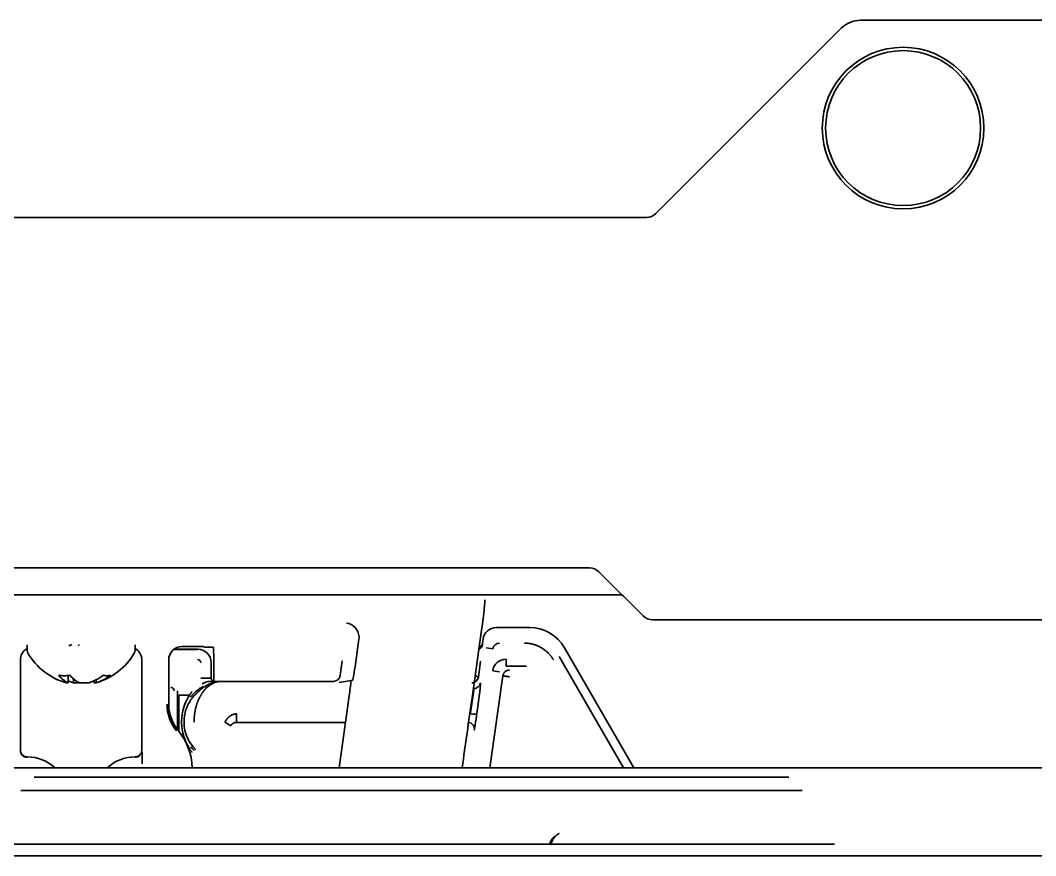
# Model space of a CAD drawing. Extents: x -760 to 4209, y 5795 to 10697.
# Drawn here: x 2465.5 to 2540.9, y 10565.9 to 10627.9 of the extents above; entities that cross this region are included whole.
import ezdxf

# ---------------------------------------------------------------- set-up
doc = ezdxf.new("R2010")
doc.units = 0
doc.header["$LTSCALE"] = 5
doc.layers.add('1', color=7, linetype='CONTINUOUS', true_color=0xffffff)
doc.layers.add('4', color=7, linetype='CONTINUOUS', true_color=0xffffff)

msp = doc.modelspace()

# ---------------------------------------------------------------- linework, layer by layer
at = {"layer": '1', "color": 7, "linetype": 'Continuous', "lineweight": 35}
for p, q in [((2527.883, 10627.922), (2656.554, 10627.922)), ((2512.714, 10613.581), (2526.469, 10627.336)), ((2048.103, 10613.288), (2512.007, 10613.288)), ((2507.775, 10587.288), (2052.335, 10587.288)), ((2508.482, 10586.995), (2511.762, 10583.715)), ((2049.923, 10585.288), (2510.187, 10585.288)), ((2648.348, 10583.422), (2512.469, 10583.422)), ((2499.064, 10577.643), (2499.768, 10582.65)), ((2490.671, 10581.986), (2490.382, 10579.929)), ((2466.055, 10581.578), (2466.055, 10581.155)), ((2474.055, 10581.155), (2474.055, 10581.578)), ((2477.555, 10581.449), (2478.581, 10581.449)), ((2479.08, 10581.441), (2479.214, 10581.396)), ((2479.713, 10581.388), (2479.862, 10581.388)), ((2465.555, 10573.755), (2465.555, 10580.449)), ((2474.555, 10580.449), (2474.555, 10573.755)), ((2476.555, 10580.449), (2476.555, 10577.16)), ((2479.905, 10580.405), (2479.905, 10578.86)), ((2469.089, 10578.759), (2469.089, 10579.299)), ((2469.491, 10578.759), (2469.491, 10579.096)), ((2471.021, 10578.759), (2471.021, 10578.946)), ((2471.166, 10578.759), (2471.166, 10579.014)), ((2489.213, 10578.772), (2490.095, 10578.914)), ((2490.189, 10578.929), (2490.095, 10578.914)), ((2489.948, 10577.781), (2489.196, 10572.432)), ((2499.064, 10577.643), (2499.064, 10577.643)), ((2466.573, 10571.76), (2522.573, 10571.76)), ((2523.573, 10570.76), (2465.573, 10570.76)), ((2463.173, 10566.768), (2525.973, 10566.768))]:
    msp.add_line(p, q, dxfattribs=at)
for radius in [6, 5.75]:
    msp.add_circle((2531.055, 10619.922), radius, dxfattribs=at)
for centre, radius, start, end in [((2527.883, 10625.922), 2, 90, 135), ((2512.007, 10614.288), 1, 270, 315), ((2507.775, 10586.288), 1, 45, 89.99978), ((2509.641, 10584.422), 1, 45, 60.01102), ((2512.469, 10584.422), 1, 225, 270), ((2466.455, 10581.155), 0.4, 180, 210.30118), ((2473.655, 10581.155), 0.4, 329.69882, 0), ((2470.254, 10583.375), 4.8, 210.30118, 254.4868), ((2469.856, 10583.375), 4.8, 286.27621, 329.69882), ((2479.555, 10577.16), 3.127, 180, 219.26803), ((2479.555, 10577.16), 3, 180, 219.26803), ((2473.555, 10572.255), 4.75, 2.14347, 39.26803), ((2466.055, 10570.255), 3, 46.54238, 90.00093), ((2474.055, 10570.255), 3, 89.99906, 133.45762), ((2505.802, 10566.549), 1, 126.02116, 167.34365)]:
    msp.add_arc(centre, radius, start, end, dxfattribs=at)
for centre, major_axis, ratio, start_param, end_param in [((2499.688, 10582.65), (-0.317, -2.25), 0.03458, 1.575662, 3.146458), ((2489.739, 10582.175), (0.353, -0.945), 0.923303, 1.238396, 2.756833), ((2489.679, 10582.122), (0.757, 0.658), 0.996825, 5.429549, 5.618385), ((2466.555, 10580.449), (0.447, -0.895), 0.99981, 3.312346, 4.248696), ((2471.452, 10553.702), (0.829, -28.207), 0.173093, 3.285006, 3.306116), ((2473.555, 10580.449), (-0.447, -0.895), 0.99981, 2.03449, 2.970839), ((2477.555, 10580.449), (0.447, -0.895), 0.99981, 2.678052, 4.248696), ((2478.581, 10581.44), (0.5, 0), 0.017455, 0.05236, 1.570796), ((2479.713, 10581.397), (0.5, 0), 0.017455, 3.193953, 4.712389), ((2479.853, 10580.405), (0, -1), 0.052408, 1.570796, 3.124139), ((2490.329, 10579.929), (-0.141, -1), 0.051895, 0.01604, 1.57811), ((2471.981, 10583.057), (0, 3.78), 0.546944, 3.008877, 3.141532), ((2471.98, 10583.057), (0, 3.78), 0.546944, 3.141653, 3.274309), ((2489.789, 10577.781), (-0.423, -3), 0.051895, 1.57811, 1.965445), ((2495.564, 10577.643), (-13.966, -99.249), 0.03458, 1.523136, 1.575662), ((2466.042, 10573.728), (0.447, -0.223), 0.999809, 3.604523, 5.178973), ((2474.068, 10573.728), (0.447, 0.223), 0.999809, 4.245805, 5.072268)]:
    msp.add_ellipse(centre, major_axis=major_axis, ratio=ratio, start_param=start_param, end_param=end_param, dxfattribs=at)
for points in [[(2469.372, 10581.584), (2469.296, 10581.558), (2469.22, 10581.531), (2469.145, 10581.504)], [(2468.378, 10579.31), (2468.518, 10579.287), (2468.797, 10579.265), (2469.076, 10579.287), (2469.216, 10579.31)], [(2469.927, 10578.759), (2469.983, 10578.754), (2470.096, 10578.746), (2470.27, 10578.741), (2470.446, 10578.745), (2470.561, 10578.753), (2470.619, 10578.759)], [(2471.166, 10578.759), (2471.154, 10578.753), (2471.129, 10578.745), (2471.092, 10578.741), (2471.056, 10578.746), (2471.032, 10578.754), (2471.021, 10578.759)]]:
    msp.add_open_spline(points, degree=3, dxfattribs=at)
for points, knots in [([(2469.089, 10578.759), (2469.027, 10578.788), (2468.965, 10578.822), (2468.843, 10578.897), (2468.782, 10578.939), (2468.664, 10579.031), (2468.605, 10579.081), (2468.519, 10579.162), (2468.491, 10579.19), (2468.434, 10579.248), (2468.406, 10579.279), (2468.378, 10579.31)], [0, 0, 0, 0, 0.25, 0.25, 0.5, 0.5, 0.75, 0.75, 0.875, 0.875, 1, 1, 1, 1]), ([(2468.971, 10578.749), (2468.974, 10578.748), (2468.99, 10578.744), (2469.018, 10578.741), (2469.054, 10578.746), (2469.078, 10578.754), (2469.089, 10578.759)], [0, 0, 0, 0, 0.080389, 0.386926, 0.693463, 1, 1, 1, 1]), ([(2469.491, 10578.759), (2469.395, 10578.788), (2469.3, 10578.822), (2469.164, 10578.877), (2469.121, 10578.895), (2469.079, 10578.914)], [0, 0, 0, 0, 0.685724, 0.685724, 1, 1, 1, 1]), ([(2469.216, 10579.31), (2469.327, 10579.185), (2469.441, 10579.077), (2469.619, 10578.939), (2469.679, 10578.897), (2469.801, 10578.822), (2469.864, 10578.788), (2469.927, 10578.759)], [0, 0, 0, 0, 0.5, 0.5, 0.75, 0.75, 1, 1, 1, 1]), ([(2469.86, 10578.743), (2469.853, 10578.743), (2469.788, 10578.743), (2469.664, 10578.745), (2469.549, 10578.753), (2469.491, 10578.759)], [0, 0, 0, 0, 0.056131, 0.528065, 1, 1, 1, 1]), ([(2470.619, 10578.759), (2470.715, 10578.788), (2470.81, 10578.822), (2470.997, 10578.897), (2471.089, 10578.939), (2471.27, 10579.031), (2471.36, 10579.081), (2471.492, 10579.162), (2471.535, 10579.19), (2471.622, 10579.248), (2471.665, 10579.279), (2471.707, 10579.31)], [0, 0, 0, 0, 0.25, 0.25, 0.5, 0.5, 0.75, 0.75, 0.875, 0.875, 1, 1, 1, 1]), ([(2472.254, 10579.31), (2472.084, 10579.185), (2471.908, 10579.077), (2471.636, 10578.939), (2471.544, 10578.897), (2471.357, 10578.822), (2471.262, 10578.788), (2471.166, 10578.759)], [0, 0, 0, 0, 0.5, 0.5, 0.75, 0.75, 1, 1, 1, 1]), ([(2465.555, 10573.755), (2465.555, 10573.722), (2465.558, 10573.689), (2465.568, 10573.641), (2465.572, 10573.625), (2465.581, 10573.594), (2465.587, 10573.578), (2465.606, 10573.533), (2465.621, 10573.504), (2465.648, 10573.463), (2465.658, 10573.45), (2465.679, 10573.425), (2465.69, 10573.413), (2465.724, 10573.378), (2465.749, 10573.357), (2465.79, 10573.33), (2465.805, 10573.321), (2465.833, 10573.306), (2465.863, 10573.292), (2465.894, 10573.281), (2465.925, 10573.271), (2465.941, 10573.267), (2465.989, 10573.258), (2466.022, 10573.255), (2466.055, 10573.255)], [0, 0, 0, 0, 0.125, 0.125, 0.1875, 0.1875, 0.25, 0.25, 0.375, 0.375, 0.4375, 0.4375, 0.5, 0.5, 0.625, 0.625, 0.6875, 0.6875, 0.75, 0.8125, 0.8125, 0.875, 0.875, 1, 1, 1, 1]), ([(2474.055, 10573.255), (2474.088, 10573.255), (2474.121, 10573.258), (2474.168, 10573.267), (2474.184, 10573.271), (2474.216, 10573.281), (2474.231, 10573.286), (2474.277, 10573.305), (2474.305, 10573.32), (2474.346, 10573.348), (2474.359, 10573.357), (2474.385, 10573.378), (2474.397, 10573.389), (2474.432, 10573.424), (2474.452, 10573.449), (2474.48, 10573.49), (2474.488, 10573.504), (2474.504, 10573.533), (2474.518, 10573.562), (2474.529, 10573.593), (2474.538, 10573.624), (2474.542, 10573.64), (2474.552, 10573.689), (2474.555, 10573.722), (2474.555, 10573.755)], [0, 0, 0, 0, 0.125, 0.125, 0.1875, 0.1875, 0.25, 0.25, 0.375, 0.375, 0.4375, 0.4375, 0.5, 0.5, 0.625, 0.625, 0.6875, 0.6875, 0.75, 0.8125, 0.8125, 0.875, 0.875, 1, 1, 1, 1]), ([(2474.572, 10573.604), (2474.572, 10573.596), (2474.573, 10573.588), (2474.573, 10573.571), (2474.573, 10573.562), (2474.573, 10573.516), (2474.574, 10573.475), (2474.574, 10573.406), (2474.575, 10573.382), (2474.575, 10573.331), (2474.575, 10573.305), (2474.576, 10573.224), (2474.576, 10573.167), (2474.576, 10573.077), (2474.576, 10573.046), (2474.576, 10572.984), (2474.577, 10572.952), (2474.577, 10572.858), (2474.577, 10572.793), (2474.577, 10572.728)], [0, 0, 0, 0, 0.044521, 0.044521, 0.09002, 0.09002, 0.272016, 0.272016, 0.363014, 0.363014, 0.454012, 0.454012, 0.636008, 0.636008, 0.727006, 0.727006, 0.818004, 0.818004, 1, 1, 1, 1]), ([(2504.919, 10566.725), (2504.921, 10566.73), (2504.923, 10566.742), (2504.927, 10566.759), (2504.932, 10566.775), (2504.936, 10566.792), (2504.941, 10566.808), (2504.946, 10566.824), (2504.95, 10566.84), (2504.955, 10566.856), (2504.961, 10566.871), (2504.966, 10566.886), (2504.971, 10566.901), (2504.977, 10566.916), (2504.982, 10566.931), (2504.988, 10566.946), (2504.994, 10566.96), (2505, 10566.974), (2505.006, 10566.988), (2505.012, 10567.002), (2505.018, 10567.015), (2505.024, 10567.028), (2505.031, 10567.042), (2505.037, 10567.054), (2505.043, 10567.067), (2505.05, 10567.08), (2505.056, 10567.092), (2505.063, 10567.104), (2505.07, 10567.116), (2505.076, 10567.128), (2505.083, 10567.139), (2505.09, 10567.151), (2505.097, 10567.162), (2505.104, 10567.173), (2505.11, 10567.183), (2505.117, 10567.194), (2505.124, 10567.204), (2505.131, 10567.214), (2505.138, 10567.224), (2505.145, 10567.234), (2505.152, 10567.244), (2505.159, 10567.253), (2505.166, 10567.262), (2505.173, 10567.271), (2505.18, 10567.28), (2505.186, 10567.289), (2505.193, 10567.297), (2505.2, 10567.306), (2505.207, 10567.314), (2505.214, 10567.322), (2505.221, 10567.329), (2505.227, 10567.337), (2505.234, 10567.345), (2505.241, 10567.352), (2505.252, 10567.364), (2505.269, 10567.382), (2505.292, 10567.404), (2505.315, 10567.425), (2505.338, 10567.446), (2505.362, 10567.465), (2505.385, 10567.483), (2505.409, 10567.5), (2505.433, 10567.516), (2505.458, 10567.532), (2505.482, 10567.546), (2505.507, 10567.559), (2505.523, 10567.567), (2505.531, 10567.571)], [0, 0, 0, 0, 0.01579, 0.031449, 0.046976, 0.062372, 0.077636, 0.092768, 0.107769, 0.122638, 0.137376, 0.151983, 0.166458, 0.180802, 0.195015, 0.209097, 0.223048, 0.236868, 0.250557, 0.264115, 0.277542, 0.290838, 0.304004, 0.317039, 0.329944, 0.342718, 0.355361, 0.367875, 0.380258, 0.392511, 0.404634, 0.416628, 0.428491, 0.440224, 0.451828, 0.463302, 0.474647, 0.485863, 0.496949, 0.507906, 0.518735, 0.529434, 0.540005, 0.550447, 0.56076, 0.570946, 0.581003, 0.590932, 0.600734, 0.610407, 0.619954, 0.629373, 0.638665, 0.64783, 0.656868, 0.686899, 0.716645, 0.746113, 0.77531, 0.804243, 0.832919, 0.861346, 0.88953, 0.91748, 0.945203, 0.972709, 1, 1, 1, 1])]:
    msp.add_open_spline(points, degree=3, knots=knots, dxfattribs=at)
at = {"layer": '4', "color": 7, "linetype": 'Continuous', "lineweight": 35}
for p, q in [((2500.869, 10582.855), (2503.324, 10582.855)), ((2499.836, 10581.685), (2499.879, 10581.994)), ((2465.938, 10581.236), (2466.055, 10581.236)), ((2466.055, 10581.255), (2465.962, 10581.255)), ((2474.148, 10581.255), (2474.055, 10581.255)), ((2474.055, 10581.236), (2474.172, 10581.236)), ((2476.938, 10581.236), (2478.687, 10581.236)), ((2478.706, 10581.255), (2476.962, 10581.255)), ((2500.118, 10581.339), (2500.613, 10581.269)), ((2505.92, 10581.355), (2511.072, 10572.432)), ((2479.705, 10580.255), (2479.705, 10579.104)), ((2489.434, 10580.394), (2489.278, 10579.285)), ((2499.7, 10580.347), (2499.536, 10579.181)), ((2501.593, 10579.996), (2501.593, 10580.496)), ((2505.542, 10580.7), (2510.315, 10572.432)), ((2501.097, 10579.566), (2500.602, 10579.635)), ((2501.593, 10579.996), (2503.116, 10579.996)), ((2478.937, 10579.086), (2479.687, 10579.086)), ((2479.936, 10578.806), (2479.936, 10578.836)), ((2479.955, 10578.855), (2488.783, 10578.855)), ((2501.356, 10579.268), (2500.395, 10572.432)), ((2477.213, 10578.163), (2477.213, 10575.284)), ((2477.294, 10577.825), (2478.075, 10577.825)), ((2480.724, 10575.82), (2481.157, 10575.57)), ((2481.591, 10576.442), (2481.591, 10575.818)), ((2489.672, 10575.818), (2481.591, 10575.818)), ((2478.078, 10573.884), (2478.017, 10573.884)), ((2637.305, 10572.432), (2314.211, 10572.432)), ((2639.182, 10565.922), (1920.928, 10565.922)), ((2639.182, 10565.922), (1920.928, 10565.922))]:
    msp.add_line(p, q, dxfattribs=at)
for centre, radius, start, end in [((2501.593, 10579.496), 1, 89.99778, 172.00222), ((2480.555, 10575.855), 2.998, 118.47936, 135.01459), ((2480.555, 10575.855), 2.862, 180.92397, 226.25012)]:
    msp.add_arc(centre, radius, start, end, dxfattribs=at)
for centre, major_axis, ratio, start_param, end_param in [((2500.869, 10581.854), (-0.342, 0.94), 0.99931, 5.934122, 7.364783), ((2503.322, 10579.853), (-1.501, -2.6), 0.999188, 2.618346, 3.66484), ((2478.704, 10580.254), (-0.708, -0.708), 0.998783, 2.356803, 3.926382), ((2499.36, 10581.701), (-0.47, -0.171), 0.99931, 1.657302, 2.652394), ((2499.34, 10581.755), (-0.171, 0.47), 0.99931, 3.29297, 4.223191), ((2501.108, 10581.199), (0.171, -0.47), 0.99931, 2.792529, 4.223191), ((2478.687, 10580.236), (0.177, 0.177), 0.998783, 5.498396, 7.067974), ((2480.555, 10577.057), (0, -1.812), 0.96827, 3.331509, 3.941795), ((2479.955, 10579.105), (0.177, 0.177), 0.998783, 2.356803, 3.926382), ((2479.936, 10578.998), (-0.04, 0.196), 0.561653, 2.795709, 3.131045), ((2488.783, 10579.355), (-0.328, 0.378), 0.998931, 2.426537, 3.856648), ((2499.198, 10578.819), (0.47, 0.171), 0.99931, 4.363325, 5.793987), ((2499.27, 10575.751), (-0.422, -3), 0.017285, 1.824668, 3.109116), ((2476.713, 10578.162), (-0.177, -0.177), 0.998783, 2.356803, 3.926382), ((2498.931, 10576.567), (0.495, -0.067), 0.246669, 4.745927, 6.265175), ((2499.374, 10576.248), (-0.141, -1), 0.017285, 0.019883, 1.824668), ((2498.739, 10575.318), (0.328, -0.377), 0.999646, 0.71576, 2.291164)]:
    msp.add_ellipse(centre, major_axis=major_axis, ratio=ratio, start_param=start_param, end_param=end_param, dxfattribs=at)
msp.add_open_spline([(2505.109, 10580.45), (2504.945, 10580.735), (2504.48, 10581.2), (2503.911, 10581.529), (2503.275, 10581.699), (2502.946, 10581.699)], degree=2, dxfattribs=at)
for points, degree, knots in [([(2501.851, 10579.7), (2501.847, 10579.7), (2501.84, 10579.7), (2501.83, 10579.7), (2501.82, 10579.7), (2501.81, 10579.699), (2501.8, 10579.698), (2501.79, 10579.697), (2501.78, 10579.696), (2501.771, 10579.694), (2501.761, 10579.692), (2501.752, 10579.691), (2501.743, 10579.689), (2501.734, 10579.687), (2501.725, 10579.685), (2501.716, 10579.682), (2501.708, 10579.68), (2501.7, 10579.677), (2501.691, 10579.675), (2501.683, 10579.672), (2501.676, 10579.669), (2501.668, 10579.666), (2501.66, 10579.663), (2501.653, 10579.66), (2501.646, 10579.657), (2501.639, 10579.653), (2501.632, 10579.65), (2501.625, 10579.647), (2501.618, 10579.643), (2501.612, 10579.64), (2501.606, 10579.636), (2501.599, 10579.633), (2501.593, 10579.629), (2501.588, 10579.626), (2501.582, 10579.622), (2501.576, 10579.619), (2501.571, 10579.615), (2501.566, 10579.611), (2501.561, 10579.608), (2501.556, 10579.604), (2501.551, 10579.6), (2501.546, 10579.597), (2501.541, 10579.593), (2501.537, 10579.59), (2501.533, 10579.586), (2501.529, 10579.583), (2501.524, 10579.579), (2501.521, 10579.576), (2501.517, 10579.573), (2501.513, 10579.569), (2501.509, 10579.566), (2501.506, 10579.563), (2501.503, 10579.559), (2501.5, 10579.556), (2501.483, 10579.54), (2501.457, 10579.51), (2501.426, 10579.466), (2501.404, 10579.426), (2501.385, 10579.384), (2501.371, 10579.342), (2501.362, 10579.305), (2501.358, 10579.282), (2501.357, 10579.273), (2501.356, 10579.268)], 3, [0, 0, 0, 0, 0.014618, 0.029072, 0.043363, 0.05749, 0.071454, 0.085255, 0.098892, 0.112366, 0.125676, 0.138823, 0.151806, 0.164626, 0.177283, 0.189776, 0.202105, 0.214271, 0.226274, 0.238113, 0.249789, 0.261302, 0.272651, 0.283836, 0.294858, 0.305717, 0.316412, 0.326944, 0.337312, 0.347517, 0.357558, 0.367436, 0.37715, 0.386701, 0.396089, 0.405313, 0.414373, 0.42327, 0.432004, 0.440574, 0.448981, 0.457225, 0.465305, 0.473221, 0.480974, 0.488564, 0.49599, 0.503252, 0.510352, 0.517287, 0.52406, 0.530669, 0.537114, 0.543396, 0.549515, 0.635298, 0.709598, 0.772409, 0.823728, 0.903509, 0.960638, 0.981673, 1, 1, 1, 1]), ([(2478.852, 10578.174), (2478.857, 10578.179), (2478.867, 10578.188), (2478.881, 10578.202), (2478.896, 10578.215), (2478.911, 10578.229), (2478.926, 10578.242), (2478.941, 10578.255), (2478.956, 10578.269), (2478.971, 10578.281), (2478.986, 10578.294), (2479.001, 10578.307), (2479.016, 10578.319), (2479.032, 10578.332), (2479.047, 10578.344), (2479.063, 10578.356), (2479.078, 10578.368), (2479.094, 10578.38), (2479.11, 10578.391), (2479.126, 10578.403), (2479.141, 10578.414), (2479.157, 10578.425), (2479.173, 10578.437), (2479.189, 10578.447), (2479.205, 10578.458), (2479.221, 10578.469), (2479.237, 10578.479), (2479.254, 10578.49), (2479.27, 10578.5), (2479.286, 10578.51), (2479.302, 10578.52), (2479.319, 10578.53), (2479.335, 10578.539), (2479.352, 10578.549), (2479.368, 10578.558), (2479.385, 10578.567), (2479.401, 10578.576), (2479.418, 10578.585), (2479.434, 10578.594), (2479.451, 10578.602), (2479.468, 10578.611), (2479.484, 10578.619), (2479.501, 10578.627), (2479.518, 10578.635), (2479.535, 10578.643), (2479.551, 10578.651), (2479.568, 10578.658), (2479.585, 10578.666), (2479.602, 10578.673), (2479.619, 10578.68), (2479.635, 10578.687), (2479.652, 10578.694), (2479.669, 10578.701), (2479.686, 10578.707), (2479.703, 10578.714), (2479.72, 10578.72), (2479.737, 10578.726), (2479.754, 10578.732), (2479.771, 10578.738), (2479.787, 10578.744), (2479.804, 10578.749), (2479.821, 10578.755), (2479.838, 10578.76), (2479.855, 10578.765), (2479.872, 10578.77), (2479.889, 10578.775), (2479.906, 10578.78), (2479.922, 10578.785), (2479.939, 10578.789), (2479.956, 10578.794), (2479.973, 10578.798), (2479.99, 10578.802), (2480.006, 10578.806), (2480.023, 10578.81), (2480.04, 10578.814), (2480.057, 10578.817), (2480.068, 10578.82), (2480.074, 10578.821)], 3, [0, 0, 0, 0, 0.021215, 0.042216, 0.063004, 0.083578, 0.103939, 0.124087, 0.144022, 0.163743, 0.183251, 0.202546, 0.221627, 0.240495, 0.25915, 0.277592, 0.29582, 0.313835, 0.331637, 0.349226, 0.366601, 0.383763, 0.400712, 0.417448, 0.433971, 0.45028, 0.466377, 0.48226, 0.49793, 0.513387, 0.528631, 0.543661, 0.558479, 0.573084, 0.587475, 0.601654, 0.615619, 0.629372, 0.642912, 0.656238, 0.669352, 0.682253, 0.694941, 0.707416, 0.719678, 0.731728, 0.743565, 0.755189, 0.7666, 0.777799, 0.788785, 0.799558, 0.810119, 0.820467, 0.830603, 0.840527, 0.850238, 0.859737, 0.869024, 0.878098, 0.886961, 0.895611, 0.904049, 0.912276, 0.920291, 0.928094, 0.935686, 0.943066, 0.950235, 0.957193, 0.963939, 0.970475, 0.976801, 0.982915, 0.98882, 0.994515, 1, 1, 1, 1]), ([(2479.936, 10578.806), (2479.84, 10578.802), (2479.813, 10578.819), (2479.749, 10578.835), (2479.725, 10578.842), (2479.657, 10578.856), (2479.618, 10578.86), (2479.498, 10578.855), (2479.413, 10578.833), (2479.263, 10578.78), (2479.204, 10578.754), (2479.106, 10578.707), (2479.068, 10578.687), (2479.031, 10578.666), (2479.03, 10578.666), (2479.03, 10578.666)], 3, [0, 0, 0, 0, 0.084434, 0.084434, 0.168867, 0.168867, 0.337734, 0.337734, 0.665234, 0.665234, 0.869922, 0.869922, 0.997851, 0.997851, 1, 1, 1, 1]), ([(2480.042, 10578.822), (2480.03, 10578.82), (2480.019, 10578.819), (2479.995, 10578.816), (2479.984, 10578.814), (2479.965, 10578.811), (2479.958, 10578.81), (2479.946, 10578.808), (2479.941, 10578.807), (2479.936, 10578.807)], 3, [0, 0, 0, 0, 0.338462, 0.338462, 0.666667, 0.666667, 0.871795, 0.871795, 1, 1, 1, 1]), ([(2479.975, 10578.802), (2479.979, 10578.803), (2479.984, 10578.804), (2479.995, 10578.806), (2480.002, 10578.808), (2480.02, 10578.811), (2480.03, 10578.813), (2480.052, 10578.817), (2480.063, 10578.819), (2480.074, 10578.821)], 3, [0, 0, 0, 0, 0.128205, 0.128205, 0.333333, 0.333333, 0.661538, 0.661538, 1, 1, 1, 1]), ([(2499.536, 10579.181), (2499.528, 10579.122), (2499.509, 10579.064), (2499.452, 10578.959), (2499.414, 10578.912), (2499.324, 10578.834), (2499.272, 10578.803), (2499.16, 10578.761), (2499.101, 10578.751), (2499.041, 10578.751)], 3, [0, 0, 0, 0, 0.25, 0.25, 0.5, 0.5, 0.75, 0.75, 1, 1, 1, 1]), ([(2499.536, 10579.181), (2499.536, 10579.177), (2499.534, 10579.169), (2499.532, 10579.158), (2499.53, 10579.146), (2499.527, 10579.134), (2499.524, 10579.122), (2499.521, 10579.11), (2499.517, 10579.098), (2499.513, 10579.086), (2499.509, 10579.073), (2499.504, 10579.061), (2499.498, 10579.049), (2499.493, 10579.037), (2499.487, 10579.024), (2499.48, 10579.012), (2499.473, 10579), (2499.466, 10578.988), (2499.458, 10578.976), (2499.45, 10578.964), (2499.442, 10578.952), (2499.433, 10578.94), (2499.423, 10578.928), (2499.413, 10578.917), (2499.403, 10578.906), (2499.392, 10578.895), (2499.381, 10578.884), (2499.367, 10578.872), (2499.352, 10578.859), (2499.334, 10578.846), (2499.316, 10578.833), (2499.297, 10578.821), (2499.277, 10578.81), (2499.257, 10578.8), (2499.237, 10578.791), (2499.216, 10578.782), (2499.195, 10578.775), (2499.174, 10578.769), (2499.152, 10578.763), (2499.13, 10578.759), (2499.108, 10578.755), (2499.086, 10578.753), (2499.064, 10578.751), (2499.049, 10578.751), (2499.041, 10578.751)], 3, [0, 0, 0, 0, 0.016335, 0.032901, 0.049699, 0.066729, 0.083991, 0.101485, 0.11921, 0.137167, 0.155356, 0.173776, 0.192428, 0.211313, 0.230428, 0.249776, 0.269355, 0.289167, 0.30921, 0.329484, 0.349991, 0.370729, 0.391699, 0.412901, 0.434335, 0.456, 0.477897, 0.500026, 0.531274, 0.562523, 0.593771, 0.625019, 0.656267, 0.687516, 0.718764, 0.750012, 0.781261, 0.812509, 0.843757, 0.875006, 0.906254, 0.937503, 0.968751, 1, 1, 1, 1]), ([(2499.298, 10579.288), (2499.299, 10579.287), (2499.301, 10579.286), (2499.304, 10579.285), (2499.309, 10579.283), (2499.314, 10579.28), (2499.324, 10579.276), (2499.338, 10579.27), (2499.357, 10579.261), (2499.374, 10579.253), (2499.391, 10579.246), (2499.407, 10579.239), (2499.422, 10579.232), (2499.436, 10579.226), (2499.449, 10579.22), (2499.461, 10579.215), (2499.473, 10579.21), (2499.483, 10579.205), (2499.492, 10579.201), (2499.501, 10579.197), (2499.508, 10579.193), (2499.515, 10579.19), (2499.521, 10579.188), (2499.526, 10579.186), (2499.53, 10579.184), (2499.533, 10579.182), (2499.535, 10579.181), (2499.536, 10579.181), (2499.536, 10579.181)], 3, [0, 0, 0, 0, 0.002374, 0.014337, 0.026111, 0.037695, 0.04909, 0.097439, 0.14546, 0.193154, 0.240525, 0.287577, 0.334313, 0.380736, 0.426851, 0.47266, 0.518168, 0.563378, 0.608294, 0.65292, 0.697261, 0.74132, 0.785101, 0.82861, 0.871849, 0.914824, 0.95754, 1, 1, 1, 1]), ([(2501.851, 10579.199), (2501.819, 10579.203), (2501.787, 10579.208), (2501.724, 10579.217), (2501.693, 10579.221), (2501.634, 10579.229), (2501.605, 10579.233), (2501.552, 10579.241), (2501.527, 10579.244), (2501.481, 10579.251), (2501.46, 10579.254), (2501.424, 10579.259), (2501.408, 10579.261), (2501.383, 10579.265), (2501.373, 10579.266), (2501.36, 10579.268), (2501.356, 10579.268), (2501.356, 10579.268)], 3, [0, 0, 0, 0, 0.125, 0.125, 0.25, 0.25, 0.375, 0.375, 0.5, 0.5, 0.625, 0.625, 0.75, 0.75, 0.875, 0.875, 1, 1, 1, 1]), ([(2477.693, 10575.808), (2477.693, 10575.816), (2477.693, 10575.832), (2477.692, 10575.909), (2477.697, 10576.041), (2477.715, 10576.226), (2477.744, 10576.408), (2477.785, 10576.585), (2477.836, 10576.758), (2477.897, 10576.926), (2477.967, 10577.088), (2478.047, 10577.244), (2478.112, 10577.356), (2478.159, 10577.428), (2478.182, 10577.464), (2478.206, 10577.499), (2478.23, 10577.533), (2478.254, 10577.565), (2478.277, 10577.597), (2478.301, 10577.627), (2478.324, 10577.657), (2478.347, 10577.685), (2478.37, 10577.713), (2478.392, 10577.739), (2478.414, 10577.765), (2478.436, 10577.79), (2478.458, 10577.813), (2478.479, 10577.836), (2478.5, 10577.858), (2478.52, 10577.879), (2478.54, 10577.899), (2478.56, 10577.918), (2478.579, 10577.937), (2478.597, 10577.955), (2478.615, 10577.971), (2478.632, 10577.988), (2478.649, 10578.003), (2478.665, 10578.017), (2478.681, 10578.031), (2478.696, 10578.045), (2478.71, 10578.057), (2478.724, 10578.069), (2478.737, 10578.08), (2478.75, 10578.09), (2478.762, 10578.1), (2478.773, 10578.109), (2478.783, 10578.118), (2478.793, 10578.126), (2478.802, 10578.133), (2478.81, 10578.14), (2478.818, 10578.146), (2478.825, 10578.151), (2478.831, 10578.156), (2478.837, 10578.161), (2478.841, 10578.164), (2478.845, 10578.168), (2478.848, 10578.17), (2478.851, 10578.173), (2478.852, 10578.173), (2478.852, 10578.174)], 3, [0, 0, 0, 0, 0.006757, 0.013384, 0.067655, 0.121626, 0.175472, 0.229368, 0.28349, 0.338011, 0.3931, 0.44892, 0.505628, 0.520313, 0.534777, 0.549024, 0.563055, 0.576871, 0.590476, 0.603869, 0.617055, 0.630034, 0.64281, 0.655385, 0.66776, 0.67994, 0.691927, 0.703724, 0.715333, 0.726759, 0.738004, 0.749073, 0.759968, 0.770695, 0.781256, 0.791658, 0.801903, 0.811998, 0.821946, 0.831753, 0.841425, 0.850968, 0.860386, 0.869688, 0.878878, 0.887963, 0.896952, 0.905849, 0.914664, 0.923404, 0.932075, 0.940687, 0.949248, 0.957765, 0.966247, 0.974703, 0.983142, 0.991571, 1, 1, 1, 1]), ([(2478.293, 10578.115), (2478.267, 10578.084), (2478.241, 10578.052), (2478.191, 10577.987), (2478.168, 10577.955), (2478.13, 10577.901), (2478.116, 10577.881), (2478.093, 10577.847), (2478.084, 10577.838), (2478.075, 10577.825)], 3, [0, 0, 0, 0, 0.338462, 0.338462, 0.666667, 0.666667, 0.871795, 0.871795, 1, 1, 1, 1]), ([(2479.296, 10578.319), (2479.296, 10578.319), (2479.296, 10578.318), (2479.295, 10578.317), (2479.294, 10578.316), (2479.293, 10578.315), (2479.291, 10578.313), (2479.29, 10578.311), (2479.288, 10578.309), (2479.286, 10578.307), (2479.284, 10578.305), (2479.282, 10578.302), (2479.279, 10578.299), (2479.276, 10578.296), (2479.273, 10578.293), (2479.27, 10578.289), (2479.267, 10578.285), (2479.263, 10578.281), (2479.26, 10578.277), (2479.256, 10578.272), (2479.252, 10578.268), (2479.247, 10578.263), (2479.243, 10578.257), (2479.238, 10578.252), (2479.233, 10578.246), (2479.228, 10578.24), (2479.223, 10578.233), (2479.217, 10578.226), (2479.211, 10578.219), (2479.205, 10578.212), (2479.199, 10578.205), (2479.193, 10578.197), (2479.187, 10578.188), (2479.18, 10578.18), (2479.173, 10578.171), (2479.166, 10578.162), (2479.159, 10578.153), (2479.151, 10578.143), (2479.143, 10578.133), (2479.136, 10578.122), (2479.128, 10578.111), (2479.115, 10578.095), (2479.099, 10578.072), (2479.078, 10578.042), (2479.057, 10578.011), (2479.035, 10577.978), (2479.014, 10577.943), (2478.992, 10577.907), (2478.969, 10577.87), (2478.946, 10577.831), (2478.923, 10577.79), (2478.9, 10577.748), (2478.876, 10577.705), (2478.852, 10577.661), (2478.828, 10577.615), (2478.806, 10577.573), (2478.787, 10577.536), (2478.772, 10577.504), (2478.757, 10577.472), (2478.742, 10577.439), (2478.727, 10577.406), (2478.713, 10577.372), (2478.699, 10577.338), (2478.686, 10577.304), (2478.673, 10577.269), (2478.66, 10577.234), (2478.648, 10577.198), (2478.636, 10577.162), (2478.624, 10577.126), (2478.613, 10577.089), (2478.602, 10577.053), (2478.591, 10577.015), (2478.581, 10576.978), (2478.571, 10576.94), (2478.562, 10576.902), (2478.553, 10576.864), (2478.544, 10576.825), (2478.536, 10576.787), (2478.528, 10576.748), (2478.52, 10576.708), (2478.513, 10576.669), (2478.506, 10576.63), (2478.499, 10576.59), (2478.493, 10576.55), (2478.487, 10576.51), (2478.482, 10576.47), (2478.476, 10576.43), (2478.472, 10576.39), (2478.467, 10576.349), (2478.463, 10576.309), (2478.459, 10576.268), (2478.456, 10576.227), (2478.453, 10576.187), (2478.451, 10576.146), (2478.448, 10576.105), (2478.446, 10576.065), (2478.445, 10576.024), (2478.444, 10575.983), (2478.443, 10575.942), (2478.442, 10575.902), (2478.442, 10575.861), (2478.443, 10575.834), (2478.443, 10575.82)], 3, [0, 0, 0, 0, 0.005326, 0.010694, 0.016106, 0.021562, 0.027062, 0.032607, 0.038196, 0.043831, 0.049511, 0.055238, 0.061011, 0.066831, 0.072698, 0.078612, 0.084574, 0.090585, 0.096644, 0.102751, 0.108908, 0.115114, 0.121369, 0.127674, 0.13403, 0.140436, 0.146892, 0.1534, 0.159958, 0.166568, 0.17323, 0.179943, 0.186708, 0.193526, 0.200396, 0.207319, 0.214295, 0.221324, 0.228406, 0.235542, 0.242731, 0.249975, 0.267656, 0.28536, 0.303089, 0.320842, 0.338619, 0.356422, 0.37425, 0.392104, 0.409984, 0.42789, 0.445822, 0.463782, 0.481769, 0.499784, 0.511501, 0.523171, 0.534795, 0.546374, 0.557908, 0.569397, 0.580843, 0.592246, 0.603606, 0.614924, 0.6262, 0.637436, 0.648632, 0.659788, 0.670905, 0.681984, 0.693026, 0.70403, 0.714998, 0.725931, 0.736829, 0.747692, 0.758522, 0.769318, 0.780083, 0.790816, 0.801519, 0.812191, 0.822834, 0.833448, 0.844034, 0.854594, 0.865126, 0.875634, 0.886116, 0.896574, 0.907009, 0.917421, 0.927812, 0.938181, 0.94853, 0.95886, 0.969171, 0.979464, 0.98974, 1, 1, 1, 1]), ([(2498.931, 10576.442), (2498.933, 10576.451), (2498.935, 10576.467), (2498.939, 10576.491), (2498.943, 10576.515), (2498.947, 10576.538), (2498.951, 10576.562), (2498.955, 10576.586), (2498.958, 10576.609), (2498.962, 10576.633), (2498.966, 10576.656), (2498.969, 10576.679), (2498.973, 10576.702), (2498.977, 10576.725), (2498.98, 10576.748), (2498.984, 10576.77), (2498.987, 10576.793), (2498.991, 10576.815), (2498.994, 10576.837), (2498.998, 10576.86), (2499.001, 10576.882), (2499.005, 10576.903), (2499.008, 10576.925), (2499.011, 10576.947), (2499.015, 10576.968), (2499.018, 10576.989), (2499.021, 10577.011), (2499.024, 10577.032), (2499.027, 10577.052), (2499.031, 10577.073), (2499.034, 10577.094), (2499.037, 10577.114), (2499.04, 10577.134), (2499.043, 10577.154), (2499.046, 10577.174), (2499.049, 10577.194), (2499.052, 10577.214), (2499.055, 10577.233), (2499.058, 10577.253), (2499.06, 10577.272), (2499.063, 10577.291), (2499.066, 10577.309), (2499.069, 10577.328), (2499.072, 10577.347), (2499.074, 10577.365), (2499.077, 10577.383), (2499.08, 10577.401), (2499.082, 10577.419), (2499.085, 10577.437), (2499.087, 10577.454), (2499.09, 10577.472), (2499.093, 10577.489), (2499.095, 10577.506), (2499.097, 10577.523), (2499.1, 10577.539), (2499.102, 10577.556), (2499.105, 10577.572), (2499.107, 10577.588), (2499.109, 10577.604), (2499.112, 10577.62), (2499.114, 10577.635), (2499.116, 10577.651), (2499.118, 10577.666), (2499.12, 10577.681), (2499.123, 10577.696), (2499.125, 10577.711), (2499.127, 10577.725), (2499.129, 10577.74), (2499.131, 10577.754), (2499.133, 10577.768), (2499.135, 10577.782), (2499.137, 10577.795), (2499.139, 10577.809), (2499.14, 10577.822), (2499.142, 10577.835), (2499.144, 10577.848), (2499.146, 10577.861), (2499.148, 10577.874), (2499.149, 10577.886), (2499.151, 10577.898), (2499.153, 10577.91), (2499.154, 10577.922), (2499.156, 10577.934), (2499.158, 10577.945), (2499.159, 10577.956), (2499.161, 10577.968), (2499.162, 10577.979), (2499.164, 10577.989), (2499.165, 10578), (2499.166, 10578.01), (2499.168, 10578.021), (2499.169, 10578.031), (2499.171, 10578.04), (2499.172, 10578.05), (2499.173, 10578.06), (2499.174, 10578.069), (2499.176, 10578.078), (2499.177, 10578.087), (2499.178, 10578.096), (2499.179, 10578.105), (2499.18, 10578.113), (2499.181, 10578.121), (2499.182, 10578.129), (2499.183, 10578.137), (2499.184, 10578.145), (2499.185, 10578.152), (2499.186, 10578.16), (2499.187, 10578.167), (2499.188, 10578.174), (2499.189, 10578.181), (2499.189, 10578.188), (2499.19, 10578.194), (2499.191, 10578.201), (2499.192, 10578.207), (2499.192, 10578.213), (2499.193, 10578.219), (2499.194, 10578.224), (2499.194, 10578.23), (2499.195, 10578.235), (2499.195, 10578.24), (2499.196, 10578.245), (2499.196, 10578.25), (2499.197, 10578.255), (2499.197, 10578.259), (2499.197, 10578.263), (2499.198, 10578.268), (2499.198, 10578.272), (2499.198, 10578.275), (2499.199, 10578.279), (2499.199, 10578.283), (2499.199, 10578.286), (2499.199, 10578.289), (2499.2, 10578.292), (2499.2, 10578.295), (2499.2, 10578.298), (2499.2, 10578.3), (2499.2, 10578.303), (2499.2, 10578.305), (2499.2, 10578.307), (2499.2, 10578.309), (2499.2, 10578.311), (2499.2, 10578.312), (2499.2, 10578.314), (2499.199, 10578.315), (2499.199, 10578.316), (2499.199, 10578.317), (2499.199, 10578.318), (2499.199, 10578.319), (2499.198, 10578.319)], 3, [0, 0, 0, 0, 0.007832, 0.01565, 0.023454, 0.031245, 0.039021, 0.046784, 0.054532, 0.062267, 0.069988, 0.077695, 0.085388, 0.093067, 0.100732, 0.108384, 0.116022, 0.123646, 0.131256, 0.138852, 0.146434, 0.154003, 0.161558, 0.169099, 0.176626, 0.18414, 0.19164, 0.199126, 0.206598, 0.214056, 0.221501, 0.228932, 0.236349, 0.243753, 0.251143, 0.258519, 0.265881, 0.27323, 0.280565, 0.287886, 0.295194, 0.302488, 0.309769, 0.317035, 0.324289, 0.331528, 0.338754, 0.345966, 0.353165, 0.36035, 0.367521, 0.374679, 0.381824, 0.388954, 0.396071, 0.403175, 0.410265, 0.417342, 0.424405, 0.431454, 0.43849, 0.445513, 0.452522, 0.459517, 0.466499, 0.473468, 0.480423, 0.487365, 0.494293, 0.501208, 0.508109, 0.514997, 0.521872, 0.528733, 0.535581, 0.542415, 0.549236, 0.556044, 0.562838, 0.569619, 0.576387, 0.583141, 0.589882, 0.59661, 0.603324, 0.610025, 0.616713, 0.623388, 0.630049, 0.636697, 0.643332, 0.649954, 0.656562, 0.663157, 0.669739, 0.676308, 0.682864, 0.689406, 0.695936, 0.702452, 0.708955, 0.715445, 0.721922, 0.728386, 0.734836, 0.741274, 0.747698, 0.75411, 0.760508, 0.766894, 0.773266, 0.779625, 0.785972, 0.792305, 0.798626, 0.804933, 0.811228, 0.817509, 0.823778, 0.830033, 0.836276, 0.842506, 0.848723, 0.854927, 0.861119, 0.867297, 0.873463, 0.879616, 0.885756, 0.891883, 0.897997, 0.904099, 0.910188, 0.916264, 0.922327, 0.928378, 0.934416, 0.940442, 0.946454, 0.952454, 0.958442, 0.964416, 0.970378, 0.976328, 0.982265, 0.988189, 0.994101, 1, 1, 1, 1]), ([(2477.302, 10575.126), (2477.302, 10575.131), (2477.303, 10575.272), (2477.304, 10575.382), (2477.305, 10575.656), (2477.305, 10576.1), (2477.303, 10576.371), (2477.303, 10576.478), (2477.301, 10576.613), (2477.301, 10576.689), (2477.298, 10577.01), (2477.297, 10577.094), (2477.296, 10577.227), (2477.295, 10577.335), (2477.294, 10577.603), (2477.294, 10577.825)], 2, [0, 0, 0, 0.004637, 0.095125, 0.095125, 0.2761, 0.457075, 0.457075, 0.547562, 0.547562, 0.63805, 0.728537, 0.728537, 0.819025, 0.819025, 1, 1, 1]), ([(2478.075, 10577.825), (2477.958, 10577.588), (2477.848, 10577.392), (2477.68, 10576.962), (2477.618, 10576.746), (2477.551, 10576.389), (2477.533, 10576.25), (2477.517, 10576.025), (2477.514, 10575.939), (2477.514, 10575.767), (2477.517, 10575.68), (2477.534, 10575.455), (2477.552, 10575.316), (2477.621, 10574.958), (2477.684, 10574.744), (2477.851, 10574.313), (2477.957, 10574.106), (2478.078, 10573.884)], 3, [0, 0, 0, 0, 0.169231, 0.169231, 0.333333, 0.333333, 0.435897, 0.435897, 0.5, 0.5, 0.564103, 0.564103, 0.666667, 0.666667, 0.830769, 0.830769, 1, 1, 1, 1]), ([(2478.19, 10577.698), (2478.194, 10577.703), (2478.184, 10577.72), (2478.143, 10577.766), (2478.111, 10577.796), (2478.075, 10577.825)], 3, [0, 0, 0, 0, 0.5, 0.5, 1, 1, 1, 1]), ([(2478.19, 10577.698), (2478.199, 10577.71), (2478.209, 10577.722), (2478.235, 10577.754), (2478.251, 10577.773), (2478.293, 10577.823), (2478.32, 10577.854), (2478.376, 10577.914), (2478.405, 10577.945), (2478.434, 10577.974)], 3, [0, 0, 0, 0, 0.128205, 0.128205, 0.333333, 0.333333, 0.661538, 0.661538, 1, 1, 1, 1]), ([(2480.724, 10575.82), (2480.727, 10575.826), (2480.732, 10575.836), (2480.739, 10575.851), (2480.747, 10575.866), (2480.755, 10575.881), (2480.762, 10575.896), (2480.77, 10575.911), (2480.779, 10575.925), (2480.787, 10575.94), (2480.796, 10575.954), (2480.804, 10575.968), (2480.813, 10575.982), (2480.822, 10575.995), (2480.831, 10576.009), (2480.84, 10576.022), (2480.85, 10576.035), (2480.859, 10576.048), (2480.869, 10576.061), (2480.879, 10576.073), (2480.889, 10576.086), (2480.899, 10576.098), (2480.909, 10576.11), (2480.919, 10576.122), (2480.93, 10576.133), (2480.941, 10576.145), (2480.952, 10576.156), (2480.963, 10576.167), (2480.974, 10576.178), (2480.985, 10576.189), (2480.997, 10576.2), (2481.008, 10576.21), (2481.02, 10576.22), (2481.032, 10576.23), (2481.044, 10576.24), (2481.056, 10576.25), (2481.073, 10576.263), (2481.094, 10576.278), (2481.119, 10576.296), (2481.145, 10576.313), (2481.171, 10576.328), (2481.198, 10576.343), (2481.224, 10576.357), (2481.251, 10576.369), (2481.278, 10576.381), (2481.306, 10576.392), (2481.333, 10576.401), (2481.361, 10576.41), (2481.389, 10576.417), (2481.417, 10576.424), (2481.445, 10576.43), (2481.474, 10576.434), (2481.503, 10576.438), (2481.532, 10576.44), (2481.561, 10576.442), (2481.581, 10576.442), (2481.591, 10576.442)], 3, [0, 0, 0, 0, 0.015177, 0.030274, 0.045292, 0.060236, 0.075105, 0.089904, 0.104634, 0.119298, 0.133899, 0.148438, 0.162918, 0.177342, 0.191713, 0.206033, 0.220304, 0.23453, 0.248712, 0.262855, 0.27696, 0.29103, 0.305069, 0.319078, 0.33306, 0.34702, 0.360958, 0.374879, 0.388785, 0.402679, 0.416564, 0.430442, 0.444317, 0.458192, 0.472069, 0.485951, 0.499841, 0.527999, 0.555785, 0.583226, 0.610348, 0.63718, 0.663752, 0.690094, 0.716237, 0.742212, 0.768051, 0.793788, 0.819456, 0.845087, 0.870717, 0.896378, 0.922103, 0.947927, 0.973882, 1, 1, 1, 1]), ([(2481.591, 10575.818), (2481.588, 10575.818), (2481.581, 10575.818), (2481.571, 10575.818), (2481.561, 10575.817), (2481.549, 10575.817), (2481.538, 10575.815), (2481.525, 10575.814), (2481.512, 10575.812), (2481.499, 10575.81), (2481.485, 10575.807), (2481.47, 10575.804), (2481.455, 10575.8), (2481.44, 10575.795), (2481.424, 10575.79), (2481.408, 10575.784), (2481.391, 10575.777), (2481.374, 10575.77), (2481.357, 10575.761), (2481.337, 10575.75), (2481.315, 10575.737), (2481.291, 10575.72), (2481.27, 10575.703), (2481.25, 10575.686), (2481.232, 10575.669), (2481.216, 10575.651), (2481.201, 10575.634), (2481.188, 10575.617), (2481.176, 10575.601), (2481.166, 10575.585), (2481.16, 10575.575), (2481.157, 10575.57)], 3, [0, 0, 0, 0, 0.017746, 0.036661, 0.05675, 0.078017, 0.100466, 0.1241, 0.14892, 0.17493, 0.202131, 0.230525, 0.260112, 0.290895, 0.322875, 0.356053, 0.390428, 0.426003, 0.462778, 0.500754, 0.558362, 0.613495, 0.666161, 0.716366, 0.764122, 0.809439, 0.85233, 0.892811, 0.930901, 0.966622, 1, 1, 1, 1]), ([(2478.078, 10573.884), (2478.1, 10573.85), (2478.123, 10573.817), (2478.17, 10573.751), (2478.194, 10573.719), (2478.233, 10573.668), (2478.248, 10573.648), (2478.273, 10573.617), (2478.283, 10573.605), (2478.293, 10573.594)], 3, [0, 0, 0, 0, 0.338462, 0.338462, 0.666667, 0.666667, 0.871795, 0.871795, 1, 1, 1, 1]), ([(2478.434, 10573.735), (2478.423, 10573.746), (2478.412, 10573.757), (2478.384, 10573.786), (2478.367, 10573.805), (2478.323, 10573.852), (2478.296, 10573.882), (2478.244, 10573.944), (2478.218, 10573.976), (2478.193, 10574.008)], 3, [0, 0, 0, 0, 0.128205, 0.128205, 0.333333, 0.333333, 0.661538, 0.661538, 1, 1, 1, 1])]:
    msp.add_open_spline(points, degree=degree, knots=knots, dxfattribs=at)

doc.saveas('drawing.dxf')
